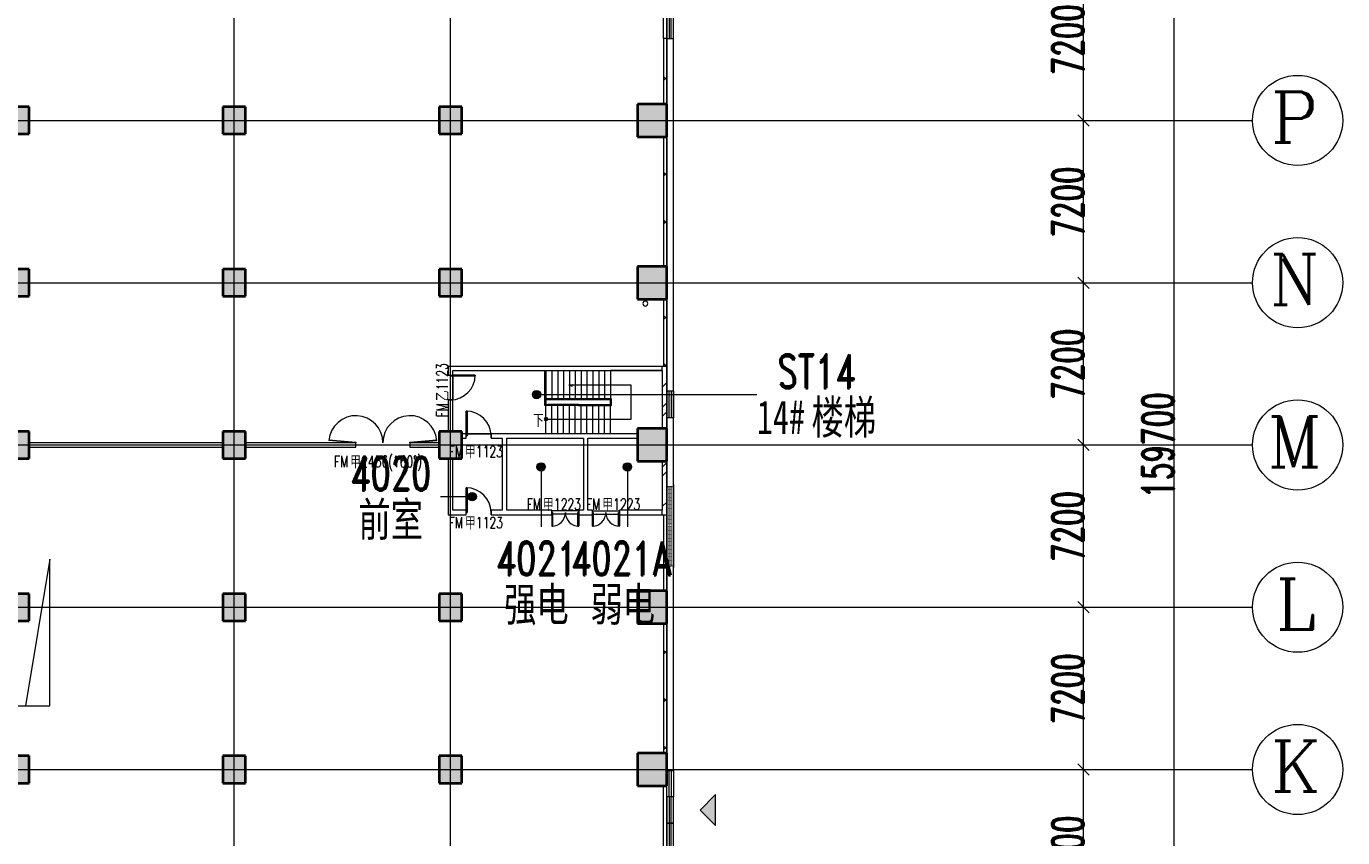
# Model space of a CAD drawing. Header units: millimetres. Extents: x -30000 to 430621, y -31706 to 192400.
# Drawn here: x 264375 to 322800, y 61775 to 97775 of the extents above; entities that cross this region are included whole.
import ezdxf

# ---------------------------------------------------------------- set-up
doc = ezdxf.new("R2010")
doc.units = ezdxf.units.MM
for name, pattern in [('DASH-2', [1.6, 0.8, -0.8]), ('架空线', [3.97, 2.38, -1.59]), ('轴网线', [22.04, 18.38, -1.83, 0, -1.83])]:
    doc.linetypes.add(name, pattern=pattern)
doc.layers.get('0').update_dxf_attribs({"color": 8})
doc.layers.get('Defpoints').update_dxf_attribs({"color": 8})
for name, color, linetype, lineweight in [('A-ANNO-DIMS', 8, 'Continuous', 9), ('A-ANNO-NOTE', 8, 'Continuous', 5), ('A-AREA-IDEN', 8, 'Continuous', 9), ('A-DETL-GENF', 8, 'Continuous', 18), ('A-DOOR', 8, 'Continuous', 5), ('A-DOOR-IDEN', 8, 'Continuous', 9), ('A-DOOR-OPNG', 8, 'Continuous', 5), ('A-FLOR', 8, 'Continuous', 5), ('A-FLOR-HRAL', 8, 'Continuous', 5), ('A-GLAZ', 8, 'Continuous', 5), ('A-WALL', 8, 'Continuous', 5), ('A-WALL-FNSH', 8, 'Continuous', 9), ('A-WALL-PATT', 8, 'Continuous', 9), ('G-IMPT', 8, 'Continuous', 5), ('P-PIPE', 8, 'Continuous', 5), ('S-COLS', 8, 'Continuous', 5), ('S-GRID', 8, 'Continuous', 9), ('S-GRID-IDEN', 8, 'Continuous', 9), ('S-STRS', 8, 'Continuous', 5)]:
    doc.layers.add(name, color=color, linetype=linetype, lineweight=lineweight)
doc.styles.add('RomanC', font='romanc__.ttf', dxfattribs={"height": 2250})
doc.styles.add('RomanD', font='romand__.ttf', dxfattribs={"width": 0.7, "height": 1500})
doc.styles.add('RomanD_1', font='romand__.ttf', dxfattribs={"width": 0.7, "height": 500})
doc.styles.add('RomanD_4', font='romand__.ttf', dxfattribs={"width": 0.65, "height": 1400})
doc.styles.add('仿宋', font='simfang.ttf', dxfattribs={"width": 0.7, "height": 500})
doc.styles.add('仿宋_2', font='simfang.ttf', dxfattribs={"width": 0.7, "height": 1500})
doc.styles.add('微软雅黑', font='Microsoft YaHei.ttf', dxfattribs={"width": 0.7, "height": 500})
doc.dimstyles.new('第一_二道尺寸线', dxfattribs={"dimscale": 304.8, "dimtxt": 1405.004626, "dimasz": 1.64042, "dimexe": 4.10105, "dimexo": 0.0625, "dimgap": 0, "dimtad": 1, "dimdec": 0, "dimzin": 0, "dimdsep": 46, "dimtxsty": 'RomanD_4', "dimblk1": 'OBLIQUE', "dimblk2": 'OBLIQUE', "dimsah": 1, "dimcen": 0.09, "dimazin": 0, "dimtfac": 1, "dimtdec": 4, "dimtix": 1, "dimtmove": 0, "dimatfit": 3, "dimfxl": 8.2021, "dimfxlon": 1, "dimtvp": 1, "dimtolj": 1, "dimtzin": 0, "dimlwd": 18, "dimlwe": 18, "dimarcsym": 2})

# ---------------------------------------------------------------- blocks, each defined once
blk = doc.blocks.new('X-AR-F3-00-W-002_HLP2_rvt-1-LAY-4F-1_500-A')
at = {"layer": 'P-PIPE', "color": 96, "true_color": 0x007f00}
for start, end in [(0, 180), (180, 0)]:
    blk.add_arc((291850, 85475), 110, start, end, dxfattribs=at)
blk = doc.blocks.new('X-ST-F3-04-C-001_HLP2_rvt-1-LAY-4F-1_500-A')
at = {"layer": 'S-COLS', "true_color": 0xc0c0c0}
for points in [[(264500, 93000), (264500, 94200), (263500, 94200), (263500, 93000)], [(273100, 93000), (274100, 93000), (274100, 94200), (273100, 94200)], [(282700, 93000), (283700, 93000), (283700, 94200), (282700, 94200)], [(292800, 92875), (292800, 94325), (291500, 94325), (291500, 92875), (292630, 92875)], [(292800, 85675), (292800, 87125), (291500, 87125), (291500, 85675), (292750, 85675)], [(264500, 85800), (264500, 87000), (263500, 87000), (263500, 85800)], [(274100, 85800), (274100, 87000), (273100, 87000), (273100, 85800)], [(282700, 85800), (283700, 85800), (283700, 87000), (282700, 87000)], [(264500, 78600), (264500, 79800), (263500, 79800), (263500, 78600)], [(274100, 78600), (274100, 79800), (273100, 79800), (273100, 78600)], [(282700, 78600), (283700, 78600), (283700, 79800), (282700, 79800), (282700, 79322)], [(291500, 78475), (292800, 78475), (292800, 79925), (291500, 79925), (291500, 79700)], [(264407, 71400), (264500, 71400), (264500, 72600), (263500, 72600), (263500, 71400)], [(274100, 71400), (274100, 72600), (273100, 72600), (273100, 71400)], [(282700, 71400), (283700, 71400), (283700, 72600), (282700, 72600)], [(292800, 71275), (292800, 72725), (291500, 72725), (291500, 71275)], [(291500, 64075), (292800, 64075), (292800, 65525), (291500, 65525), (291500, 64760)], [(263500, 64200), (264500, 64200), (264500, 65400), (263500, 65400), (263500, 64500)], [(274100, 64200), (274100, 65400), (273100, 65400), (273100, 64200)], [(283700, 64200), (283700, 65400), (282700, 65400), (282700, 64200)]]:
    blk.add_hatch(color=9, dxfattribs=at).paths.add_polyline_path(points, flags=0)
at = {"layer": 'S-COLS', "color": 7, "lineweight": 35}
for p, q in [((264500, 94200), (263500, 94200)), ((264500, 93000), (264500, 94200)), ((274100, 94200), (273100, 94200)), ((273100, 94200), (273100, 93000)), ((274100, 93000), (274100, 94200)), ((283700, 94200), (282700, 94200)), ((282700, 94200), (282700, 93000)), ((283700, 93000), (283700, 94200)), ((292800, 94325), (291500, 94325)), ((291500, 94325), (291500, 92875)), ((292800, 92875), (292800, 94325)), ((263500, 93000), (264500, 93000)), ((273100, 93000), (274100, 93000)), ((282700, 93000), (283700, 93000)), ((291500, 92875), (292800, 92875)), ((292800, 87125), (291500, 87125)), ((291500, 87125), (291500, 85675)), ((292800, 85675), (292800, 87125)), ((264500, 87000), (263500, 87000)), ((264500, 85800), (264500, 87000)), ((274100, 87000), (273100, 87000)), ((273100, 87000), (273100, 85800)), ((274100, 85800), (274100, 87000)), ((283700, 87000), (282700, 87000)), ((282700, 87000), (282700, 85800)), ((283700, 85800), (283700, 87000)), ((263500, 85800), (264500, 85800)), ((273100, 85800), (274100, 85800)), ((282700, 85800), (283700, 85800)), ((291500, 85675), (292800, 85675)), ((264500, 79800), (263500, 79800)), ((264500, 78600), (264500, 79800)), ((274100, 79800), (273100, 79800)), ((273100, 79800), (273100, 78600)), ((274100, 78600), (274100, 79800)), ((283700, 79800), (282700, 79800)), ((282700, 79800), (282700, 78600)), ((283700, 78600), (283700, 79800)), ((292800, 79925), (291500, 79925)), ((291500, 79925), (291500, 78475)), ((292800, 78475), (292800, 79925)), ((263500, 78600), (264500, 78600)), ((273100, 78600), (274100, 78600)), ((282700, 78600), (283700, 78600)), ((291500, 78475), (292800, 78475)), ((264500, 72600), (263500, 72600)), ((264500, 71400), (264500, 72600)), ((274100, 72600), (273100, 72600)), ((273100, 72600), (273100, 71400)), ((274100, 71400), (274100, 72600)), ((283700, 72600), (282700, 72600)), ((282700, 72600), (282700, 71400)), ((283700, 71400), (283700, 72600)), ((292800, 72725), (291500, 72725)), ((291500, 72725), (291500, 71275)), ((292800, 71275), (292800, 72725)), ((263500, 71400), (264500, 71400)), ((273100, 71400), (274100, 71400)), ((282700, 71400), (283700, 71400)), ((291500, 71275), (292800, 71275)), ((292800, 65525), (291500, 65525)), ((291500, 65525), (291500, 64075)), ((292800, 64075), (292800, 65525)), ((264500, 65400), (263500, 65400)), ((264500, 64200), (264500, 65400)), ((274100, 65400), (273100, 65400)), ((273100, 65400), (273100, 64200)), ((274100, 64200), (274100, 65400)), ((283700, 65400), (282700, 65400)), ((282700, 65400), (282700, 64200)), ((283700, 64200), (283700, 65400)), ((263500, 64200), (264500, 64200)), ((273100, 64200), (274100, 64200)), ((282700, 64200), (283700, 64200)), ((291500, 64075), (292800, 64075))]:
    blk.add_line(p, q, dxfattribs=at)
blk = doc.blocks.new('栏杆扶手 - 栏杆扶手-1387506-LAY-4F-1_500-A')
at = {"layer": 'A-FLOR-HRAL', "lineweight": 15}
for p, q in [((290300, 81250), (287440, 81250)), ((290350, 81250), (290300, 81250)), ((290350, 81250), (290300, 81250)), ((290350, 81250), (290300, 81250)), ((290350, 80950), (290350, 81250)), ((290300, 81200), (287440, 81200)), ((288880, 81000), (290300, 81000)), ((288880, 80950), (290350, 80950)), ((290300, 81000), (290300, 81200))]:
    blk.add_line(p, q, dxfattribs=at)
blk = doc.blocks.new('顶部扶栏类型 - 顶部扶栏_内部_-1387516-LAY-4F-1_500-A')
at = {"layer": 'A-FLOR-HRAL', "lineweight": 15}
for p, q in [((287390, 81075), (287390, 82500)), ((287440, 82500), (287440, 81075)), ((287390, 80950), (287390, 81075)), ((287515, 80950), (287390, 80950)), ((287440, 81075), (287440, 81000)), ((287440, 81000), (287515, 81000)), ((287515, 81000), (288880, 81000)), ((287515, 81000), (287515, 80950)), ((288880, 80950), (287515, 80950)), ((288880, 81000), (288880, 80950))]:
    blk.add_line(p, q, dxfattribs=at)
blk = doc.blocks.new('顶部扶栏类型 - 顶部扶栏_内部_-V392-LAY-4F-1_500-A')
at = {"layer": 'A-FLOR-HRAL', "lineweight": 15}
for p, q in [((287390, 81075), (287390, 82500)), ((287440, 81075), (287440, 82500)), ((287390, 80950), (287390, 81075)), ((287515, 80950), (287390, 80950)), ((287440, 80975), (287440, 81075)), ((288880, 81000), (287515, 81000)), ((288880, 80950), (287515, 80950))]:
    blk.add_line(p, q, dxfattribs=at)
blk = doc.blocks.new('下楼梯路径-D - 顺砌剖面-1884697-LAY-4F-1_500-A')
at = {"layer": 'A-DETL-GENF', "true_color": 0x808080}
blk.add_hatch(color=8, dxfattribs=at).paths.add_polyline_path([(53, 1236), (16, 1226), (-11, 1198), (-22, 1161), (-11, 1123), (16, 1096), (53, 1086), (86, 1096), (107, 1108), (126, 1142), (126, 1180), (103, 1216), (73, 1233)], flags=0)
at = {"layer": 'A-DETL-GENF'}
for p, q in [((-22, 1161), (-3732, 1161)), ((-3732, 1161), (-3732, -339)), ((53, 1161), (-22, 1161)), ((-3732, -339), (-964, -339)), ((-964, -339), (-1109, -300)), ((-964, -339), (-1109, -378))]:
    blk.add_line(p, q, dxfattribs=at)
for start, end in [(0, 180), (180, 360)]:
    blk.add_arc((53, 1161), 75, start, end, dxfattribs=at)
blk = doc.blocks.new('AR-F3-00-STA-001_HLP2_rvt-1-LAY-4F-1_500-A')
at = {"layer": 'S-STRS', "lineweight": 15}
for p, q in [((287440, 82500), (287700, 82500)), ((287700, 82500), (287960, 82500)), ((287700, 82500), (287700, 81250)), ((287960, 82500), (288220, 82500)), ((287960, 82500), (287960, 81250)), ((288220, 82500), (288480, 82500)), ((288220, 82500), (288220, 81250)), ((288480, 82500), (288740, 82500)), ((288480, 82500), (288480, 81250)), ((288740, 82500), (289000, 82500)), ((288740, 82500), (288740, 81250)), ((289000, 82500), (289260, 82500)), ((289000, 82500), (289000, 81250)), ((289260, 82500), (289520, 82500)), ((289260, 82500), (289260, 81250)), ((289520, 82500), (289780, 82500)), ((289520, 82500), (289520, 81250)), ((289780, 82500), (290040, 82500)), ((289780, 82500), (289780, 81250)), ((290040, 82500), (290300, 82500)), ((290040, 82500), (290040, 81250)), ((292600, 82500), (290300, 82500)), ((290300, 82500), (290300, 81250)), ((283300, 82260), (283300, 81200)), ((287440, 80425), (287440, 80950)), ((287700, 79700), (287700, 80950)), ((287960, 79700), (287960, 80950)), ((288220, 79700), (288220, 80950)), ((288480, 79700), (288480, 80950)), ((288740, 79700), (288740, 80950)), ((289000, 79700), (289000, 80950)), ((289260, 79700), (289260, 80950)), ((289520, 79700), (289520, 80950)), ((289780, 79700), (289780, 80950)), ((290040, 79700), (290040, 80950)), ((290300, 79700), (290300, 80950)), ((287440, 80275), (287440, 80420)), ((287440, 79700), (287440, 80275)), ((283940, 79700), (285000, 79700))]:
    blk.add_line(p, q, dxfattribs=at)
at = {"layer": 'S-STRS', "linetype": '架空线', "lineweight": 15}
for p, q in [((287700, 82500), (287700, 81250)), ((287960, 82500), (287960, 81250)), ((288220, 82500), (288220, 81250)), ((288480, 82500), (288480, 81250)), ((288740, 82500), (288740, 81250)), ((289000, 82500), (289000, 81250)), ((289260, 82500), (289260, 81250)), ((289520, 82500), (289520, 81250)), ((289780, 82500), (289780, 81250)), ((290040, 82500), (290040, 81250)), ((290300, 82500), (290300, 81250)), ((287440, 80425), (287440, 80950)), ((287700, 79700), (287700, 80950)), ((287960, 79700), (287960, 80950)), ((288220, 79700), (288220, 80950)), ((288480, 79700), (288480, 80950)), ((288740, 79700), (288740, 80950)), ((289000, 79700), (289000, 80950)), ((289260, 79700), (289260, 80950)), ((289520, 79700), (289520, 80950)), ((289780, 79700), (289780, 80950)), ((290040, 79700), (290040, 80950)), ((290300, 79700), (290300, 80950)), ((287440, 80275), (287440, 80420)), ((287440, 79700), (287440, 80275))]:
    blk.add_line(p, q, dxfattribs=at)
at = {"color": 163, "lineweight": 15, "true_color": 0x667fcc}
for name in ['顶部扶栏类型 - 顶部扶栏_内部_-1387516-LAY-4F-1_500-A', '顶部扶栏类型 - 顶部扶栏_内部_-V392-LAY-4F-1_500-A', '栏杆扶手 - 栏杆扶手-1387506-LAY-4F-1_500-A']:
    blk.add_blockref(name, (0, 0), dxfattribs=at)
at = {"lineweight": 15, "rotation": 180}
blk.add_blockref('下楼梯路径-D - 顺砌剖面-1884697-LAY-4F-1_500-A', (287493, 81511), dxfattribs=at)
at = {"layer": 'A-ANNO-NOTE', "color": 7, "lineweight": 15, "insert": (286861, 80553), "char_height": 500, "width": 673.42, "attachment_point": 1, "style": '仿宋'}
blk.add_mtext('\\f仿宋|b0|i0|c134|p49|;\\W.7;下', dxfattribs=at)
blk = doc.blocks.new('单扇平开防火门_带观察窗 - FM乙1123-4703410-LAY-4F-1_500-A')
at = {"layer": 'A-DOOR'}
for p, q in [((510, -1100), (510, 0)), ((550, 0), (510, 0)), ((510, 0), (510, -700)), ((510, 0), (550, 0)), ((550, 0), (550, -1100)), ((550, -700), (550, -100)), ((510, -700), (510, -900)), ((510, -900), (510, -1100)), ((550, -1100), (510, -1100)), ((510, -1100), (550, -1100)), ((550, -900), (550, -700)), ((550, -1100), (550, -900))]:
    blk.add_line(p, q, dxfattribs=at)
blk.add_arc((550, 0), 1100, 180, 270, dxfattribs=at)
at = {"layer": 'A-DOOR-OPNG'}
for p, q in [((-550, 100), (-550, -100)), ((550, 99), (550, -100))]:
    blk.add_line(p, q, dxfattribs=at)
blk = doc.blocks.new('双扇平开防火门_带观察窗 - FM甲1223-4642740-LAY-4F-1_500-A')
at = {"layer": 'A-DOOR'}
for p, q in [((-600, 0), (-600, 600)), ((-600, 600), (-560, 600)), ((-600, 600), (-600, 400)), ((-560, 600), (-600, 600)), ((-560, 600), (-560, 0)), ((-560, 400), (-560, 600)), ((600, 600), (560, 600)), ((560, 600), (560, 0)), ((600, 600), (560, 600)), ((560, 600), (560, 400)), ((600, 0), (600, 600)), ((600, 400), (600, 600)), ((-600, 400), (-600, 200)), ((-600, 200), (-600, 100)), ((-560, 0), (-600, 0)), ((-600, 0), (-560, 0)), ((-560, 200), (-560, 400)), ((-560, 0), (-560, 200)), ((560, 400), (560, 200)), ((560, 200), (560, 0)), ((560, 0), (600, 0)), ((560, 0), (600, 0)), ((600, 200), (600, 400)), ((600, 100), (600, 200))]:
    blk.add_line(p, q, dxfattribs=at)
for centre, start, end in [((-600, 0), 0, 90), ((600, 0), 90, 180)]:
    blk.add_arc(centre, 600, start, end, dxfattribs=at)
at = {"layer": 'A-DOOR-OPNG'}
for p, q in [((-600, 100), (-600, -100)), ((-600, 70), (600, 70)), ((600, 100), (600, -100)), ((-600, -80), (600, -80))]:
    blk.add_line(p, q, dxfattribs=at)
blk = doc.blocks.new('双扇平开防火门_带观察窗 - FM甲1223-4643669-LAY-4F-1_500-A')
at = {"layer": 'A-DOOR'}
for p, q in [((-560, 0), (-600, 0)), ((-600, 0), (-600, -600)), ((-600, 0), (-560, 0)), ((-560, -600), (-560, 0)), ((-560, 0), (-560, -200)), ((560, -600), (560, 0)), ((560, 0), (600, 0)), ((600, 0), (600, -600)), ((-600, -200), (-600, -100)), ((-600, -400), (-600, -200)), ((-600, -600), (-600, -400)), ((-560, -200), (-560, -400)), ((-560, -400), (-560, -600)), ((560, 0), (600, 0)), ((560, -200), (560, 0)), ((560, -400), (560, -200)), ((560, -600), (560, -400)), ((600, -100), (600, -200)), ((600, -200), (600, -400)), ((600, -400), (600, -600)), ((-600, -600), (-560, -600)), ((-560, -600), (-600, -600)), ((600, -600), (560, -600)), ((600, -600), (560, -600))]:
    blk.add_line(p, q, dxfattribs=at)
for centre, start, end in [((-600, 0), 270, 360), ((600, 0), 180, 270)]:
    blk.add_arc(centre, 600, start, end, dxfattribs=at)
at = {"layer": 'A-DOOR-OPNG'}
for p, q in [((-600, -100), (-600, 100)), ((-600, 80), (600, 80)), ((600, -100), (600, 100)), ((-600, -70), (600, -70))]:
    blk.add_line(p, q, dxfattribs=at)
blk = doc.blocks.new('双扇平开门-角度可调 - FM甲2436_160__-4636667-LAY-4F-1_500-A')
at = {"layer": 'A-DOOR'}
for p, q in [((-1200, 100), (-2395, 205)), ((-2392, 234), (-1197, 130)), ((-1197, 130), (-1200, 100)), ((1197, 130), (2392, 234)), ((1200, 100), (1197, 130)), ((1200, 100), (2395, 205))]:
    blk.add_line(p, q, dxfattribs=at)
for centre, start, end in [((-1200, 100), 360, 175), ((1200, 100), 5, 180)]:
    blk.add_arc(centre, 1200, start, end, dxfattribs=at)
blk = doc.blocks.new('单扇窗 - PYC1212-4534992-LAY-4F-1_500-A')
at = {"layer": 'A-GLAZ'}
for p, q in [((-600, -155), (-600, 145)), ((-600, 145), (600, 145)), ((-600, 45), (600, 45)), ((600, 145), (600, -155)), ((600, -55), (-600, -55)), ((600, -155), (-600, -155))]:
    blk.add_line(p, q, dxfattribs=at)
blk = doc.blocks.new('三列窗 - XC3612_A_-4606072-LAY-4F-1_500-A')
at = {"layer": 'A-GLAZ'}
for p, q in [((-1760, -150), (-1760, 150)), ((-1760, 150), (-587, 150)), ((-1760, 50), (-587, 50)), ((-587, 150), (-587, -150)), ((587, 150), (-587, 150)), ((-587, 150), (-587, -150)), ((587, 50), (-587, 50)), ((587, 150), (587, -150)), ((1760, 150), (587, 150)), ((587, -150), (587, 150)), ((1760, 50), (587, 50)), ((1760, -150), (1760, 150)), ((-587, -50), (-1760, -50)), ((-587, -150), (-1075, -150)), ((-587, -50), (587, -50)), ((-587, -150), (587, -150)), ((587, -50), (1760, -50)), ((587, -150), (1760, -150))]:
    blk.add_line(p, q, dxfattribs=at)
blk = doc.blocks.new('单扇平开防火门_带观察窗 - FM甲1123-4703356-LAY-4F-1_500-A')
at = {"layer": 'A-DOOR'}
for p, q in [((510, -1100), (510, 0)), ((550, 0), (510, 0)), ((510, 0), (510, -700)), ((510, 0), (550, 0)), ((550, 0), (550, -1100)), ((550, -700), (550, -100)), ((510, -700), (510, -900)), ((510, -900), (510, -1100)), ((550, -1100), (510, -1100)), ((510, -1100), (550, -1100)), ((550, -900), (550, -700)), ((550, -1100), (550, -900))]:
    blk.add_line(p, q, dxfattribs=at)
blk.add_arc((550, 0), 1100, 180, 270, dxfattribs=at)
at = {"layer": 'A-DOOR-OPNG'}
for p, q in [((-550, 100), (-550, -100)), ((550, 99), (550, -100))]:
    blk.add_line(p, q, dxfattribs=at)
blk = doc.blocks.new('百叶窗-带贴面 - BYC3618-4660152-LAY-4F-1_500-A')
at = {"layer": 'A-GLAZ'}
for p, q in [((-1829, 250), (1851, 250)), ((1851, 250), (-1829, 250))]:
    blk.add_line(p, q, dxfattribs=at)
at = {"layer": 'A-GLAZ', "linetype": 'DASH-2'}
for p, q in [((-1749, -50), (-1749, 250)), ((1771, 250), (-1749, 250)), ((1771, 150), (-1749, 150)), ((1771, 50), (-1749, 50)), ((1771, -50), (1771, 250)), ((1771, -50), (-1749, -50))]:
    blk.add_line(p, q, dxfattribs=at)
blk = doc.blocks.new('分区-小比例 - 分区-小比例_dwg-3125162-LAY-4F-1_500-A')
at = {"layer": 'G-IMPT', "color": 9, "true_color": 0xbababa, "flags": 128}
blk.add_lwpolyline([(254162, 95538), (270426, 95538), (270426, 102046), (269344, 95538)], dxfattribs=at)
blk = doc.blocks.new('分区-小比例 - A-1058767-LAY-4F-1_500-A')
blk.add_blockref('分区-小比例 - 分区-小比例_dwg-3125162-LAY-4F-1_500-A', (5054, 3407))
blk = doc.blocks.new('轴网 - 宽度系数 1_0-670626-LAY-4F-1_500-A')
at = {"layer": 'S-GRID-IDEN'}
blk.add_circle((0, 0), 4, dxfattribs=at)
blk = doc.blocks.new('_Oblique')
at = {"color": 0, "linetype": 'ByBlock', "lineweight": -2}
blk.add_line((-0.5, -0.5), (0.5, 0.5), dxfattribs=at)
blk = doc.blocks.new('DIMBLOCK81-LAY-4F-1_500-A')
at = {"layer": 'A-ANNO-DIMS', "color": 0, "lineweight": 18, "transparency": 16777216}
for p, q in [((308819.05, 64800), (312550, 64800)), ((311300, 57600), (311300, 64800)), ((308819.05, 57600), (312550, 57600))]:
    blk.add_line(p, q, dxfattribs=at)
at = {"layer": 'Defpoints', "color": 0, "transparency": 16777216}
for p in [(308800, 64800), (311300, 64800), (308800, 57600)]:
    blk.add_point(p, dxfattribs=at)
at = {"layer": 'A-ANNO-DIMS', "color": 0, "lineweight": 18, "transparency": 16777216, "xscale": 500.0000000000001, "yscale": 500.0000000000001, "zscale": 500.0000000000001}
for p, rotation in [((311300, 64800), 90), ((311300, 57600), 270)]:
    blk.add_blockref('_Oblique', p, dxfattribs=dict(at, rotation=rotation))
at = {"layer": 'A-ANNO-DIMS', "color": 0, "lineweight": 18, "transparency": 16777216, "insert": (310600, 61200), "char_height": 1400, "width": 3890.782, "attachment_point": 5, "rotation": 90, "style": 'RomanD_4'}
blk.add_mtext('\\A1;7200', dxfattribs=at)
blk = doc.blocks.new('DIMBLOCK82-LAY-4F-1_500-A')
at = {"layer": 'A-ANNO-DIMS', "color": 0, "lineweight": 18, "transparency": 16777216}
for p, q in [((308819.05, 72000), (312550, 72000)), ((311300, 64800), (311300, 72000)), ((308819.05, 64800), (312550, 64800))]:
    blk.add_line(p, q, dxfattribs=at)
at = {"layer": 'Defpoints', "color": 0, "transparency": 16777216}
for p in [(308800, 72000), (311300, 72000), (308800, 64800)]:
    blk.add_point(p, dxfattribs=at)
at = {"layer": 'A-ANNO-DIMS', "color": 0, "lineweight": 18, "transparency": 16777216, "xscale": 500.0000000000001, "yscale": 500.0000000000001, "zscale": 500.0000000000001}
for p, rotation in [((311300, 72000), 90), ((311300, 64800), 270)]:
    blk.add_blockref('_Oblique', p, dxfattribs=dict(at, rotation=rotation))
at = {"layer": 'A-ANNO-DIMS', "color": 0, "lineweight": 18, "transparency": 16777216, "insert": (310600, 68400), "char_height": 1400, "width": 3890.782, "attachment_point": 5, "rotation": 90, "style": 'RomanD_4'}
blk.add_mtext('\\A1;7200', dxfattribs=at)
blk = doc.blocks.new('DIMBLOCK83-LAY-4F-1_500-A')
at = {"layer": 'A-ANNO-DIMS', "color": 0, "lineweight": 18, "transparency": 16777216}
for p, q in [((308819.05, 79200), (312550, 79200)), ((311300, 72000), (311300, 79200)), ((308819.05, 72000), (312550, 72000))]:
    blk.add_line(p, q, dxfattribs=at)
at = {"layer": 'Defpoints', "color": 0, "transparency": 16777216}
for p in [(308800, 79200), (311300, 79200), (308800, 72000)]:
    blk.add_point(p, dxfattribs=at)
at = {"layer": 'A-ANNO-DIMS', "color": 0, "lineweight": 18, "transparency": 16777216, "xscale": 500.0000000000001, "yscale": 500.0000000000001, "zscale": 500.0000000000001}
for p, rotation in [((311300, 79200), 90), ((311300, 72000), 270)]:
    blk.add_blockref('_Oblique', p, dxfattribs=dict(at, rotation=rotation))
at = {"layer": 'A-ANNO-DIMS', "color": 0, "lineweight": 18, "transparency": 16777216, "insert": (310600, 75600), "char_height": 1400, "width": 3890.782, "attachment_point": 5, "rotation": 90, "style": 'RomanD_4'}
blk.add_mtext('\\A1;7200', dxfattribs=at)
blk = doc.blocks.new('DIMBLOCK84-LAY-4F-1_500-A')
at = {"layer": 'A-ANNO-DIMS', "color": 0, "lineweight": 18, "transparency": 16777216}
for p, q in [((308819.05, 86400), (312550, 86400)), ((311300, 79200), (311300, 86400)), ((308819.05, 79200), (312550, 79200))]:
    blk.add_line(p, q, dxfattribs=at)
at = {"layer": 'Defpoints', "color": 0, "transparency": 16777216}
for p in [(308800, 86400), (311300, 86400), (308800, 79200)]:
    blk.add_point(p, dxfattribs=at)
at = {"layer": 'A-ANNO-DIMS', "color": 0, "lineweight": 18, "transparency": 16777216, "xscale": 500.0000000000001, "yscale": 500.0000000000001, "zscale": 500.0000000000001}
for p, rotation in [((311300, 86400), 90), ((311300, 79200), 270)]:
    blk.add_blockref('_Oblique', p, dxfattribs=dict(at, rotation=rotation))
at = {"layer": 'A-ANNO-DIMS', "color": 0, "lineweight": 18, "transparency": 16777216, "insert": (310600, 82800), "char_height": 1400, "width": 3890.782, "attachment_point": 5, "rotation": 90, "style": 'RomanD_4'}
blk.add_mtext('\\A1;7200', dxfattribs=at)
blk = doc.blocks.new('DIMBLOCK85-LAY-4F-1_500-A')
at = {"layer": 'A-ANNO-DIMS', "color": 0, "lineweight": 18, "transparency": 16777216}
for p, q in [((308819.05, 93600), (312550, 93600)), ((311300, 86400), (311300, 93600)), ((308819.05, 86400), (312550, 86400))]:
    blk.add_line(p, q, dxfattribs=at)
at = {"layer": 'Defpoints', "color": 0, "transparency": 16777216}
for p in [(308800, 93600), (311300, 93600), (308800, 86400)]:
    blk.add_point(p, dxfattribs=at)
at = {"layer": 'A-ANNO-DIMS', "color": 0, "lineweight": 18, "transparency": 16777216, "xscale": 500.0000000000001, "yscale": 500.0000000000001, "zscale": 500.0000000000001}
for p, rotation in [((311300, 93600), 90), ((311300, 86400), 270)]:
    blk.add_blockref('_Oblique', p, dxfattribs=dict(at, rotation=rotation))
at = {"layer": 'A-ANNO-DIMS', "color": 0, "lineweight": 18, "transparency": 16777216, "insert": (310600, 90000), "char_height": 1400, "width": 3890.782, "attachment_point": 5, "rotation": 90, "style": 'RomanD_4'}
blk.add_mtext('\\A1;7200', dxfattribs=at)
blk = doc.blocks.new('DIMBLOCK86-LAY-4F-1_500-A')
at = {"layer": 'A-ANNO-DIMS', "color": 0, "lineweight": 18, "transparency": 16777216}
for p, q in [((308819.05, 100800), (312550, 100800)), ((311300, 93600), (311300, 100800)), ((308819.05, 93600), (312550, 93600))]:
    blk.add_line(p, q, dxfattribs=at)
at = {"layer": 'Defpoints', "color": 0, "transparency": 16777216}
for p in [(308800, 100800), (311300, 100800), (308800, 93600)]:
    blk.add_point(p, dxfattribs=at)
at = {"layer": 'A-ANNO-DIMS', "color": 0, "lineweight": 18, "transparency": 16777216, "xscale": 500.0000000000001, "yscale": 500.0000000000001, "zscale": 500.0000000000001}
for p, rotation in [((311300, 100800), 90), ((311300, 93600), 270)]:
    blk.add_blockref('_Oblique', p, dxfattribs=dict(at, rotation=rotation))
at = {"layer": 'A-ANNO-DIMS', "color": 0, "lineweight": 18, "transparency": 16777216, "insert": (310600, 97200), "char_height": 1400, "width": 3890.782, "attachment_point": 5, "rotation": 90, "style": 'RomanD_4'}
blk.add_mtext('\\A1;7200', dxfattribs=at)
blk = doc.blocks.new('DIMBLOCK96-LAY-4F-1_500-A')
at = {"layer": 'A-ANNO-DIMS', "color": 0, "lineweight": 18, "transparency": 16777216}
for p, q in [((312819.05, 159050), (316550, 159050)), ((315300, 159050), (315300, -650)), ((312819.05, -650), (316550, -650))]:
    blk.add_line(p, q, dxfattribs=at)
at = {"layer": 'Defpoints', "color": 0, "transparency": 16777216}
for p in [(312800, 159050), (312800, -650), (315300, -650)]:
    blk.add_point(p, dxfattribs=at)
at = {"layer": 'A-ANNO-DIMS', "color": 0, "lineweight": 18, "transparency": 16777216, "xscale": 500.0000000000001, "yscale": 500.0000000000001, "zscale": 500.0000000000001}
for p, rotation in [((315300, 159050), 90), ((315300, -650), 270)]:
    blk.add_blockref('_Oblique', p, dxfattribs=dict(at, rotation=rotation))
at = {"layer": 'A-ANNO-DIMS', "color": 0, "lineweight": 18, "transparency": 16777216, "insert": (314600, 79200), "char_height": 1400, "width": 5836.1731, "attachment_point": 5, "rotation": 90, "style": 'RomanD_4'}
blk.add_mtext('\\A1;159700', dxfattribs=at)

msp = doc.modelspace()

# ---------------------------------------------------------------- hatches: boundary and pattern name
at = {"layer": 'A-ANNO-NOTE'}
msp.add_hatch(color=256, dxfattribs=at).paths.add_polyline_path([(294970, 62310.7), (294970, 63689.3), (294280.7, 63000)], flags=0)
at = {"layer": 'A-AREA-IDEN', "lineweight": 18}
h = msp.add_hatch(color=256, dxfattribs=at)
edge = h.paths.add_edge_path(flags=0)
edge.add_arc((287021.7, 81434.9), 187.5, 0, 360)
h = msp.add_hatch(color=256, dxfattribs=at)
edge = h.paths.add_edge_path(flags=0)
edge.add_arc((287220.7, 78226.2), 187.5, 0, 360)
h = msp.add_hatch(color=256, dxfattribs=at)
edge = h.paths.add_edge_path(flags=0)
edge.add_arc((291053.1, 78226.2), 187.5, 0, 360)
h = msp.add_hatch(color=256, dxfattribs=at)
edge = h.paths.add_edge_path(flags=0)
edge.add_arc((284161.3, 76905.5), 187.5, 0, 360)
at = {"layer": 'A-WALL-PATT', "lineweight": 5}
h = msp.add_hatch(dxfattribs=at)
h.set_pattern_fill('FP_13', color=256, style=0, pattern_type=2)
h.set_pattern_definition([(45, (-4e-09, 0), (-1060.66, 1060.66), []), (135, (-4e-09, 0), (-1060.66, -1060.66), [])])
h.paths.add_polyline_path([(292748, 15125), (292800, 15125), (292800, 20875), (292650, 20875), (292650, 15125)], flags=0)
h.paths.add_polyline_path([(292800, 22325), (292800, 28075), (292650, 28075), (292650, 22325), (292718.3, 22325)], flags=0)
h.paths.add_polyline_path([(292650, 29525), (292800, 29525), (292800, 35275), (292650, 35275), (292650, 32395.9)], flags=0)
h.paths.add_polyline_path([(292650, 40000.5), (292800, 40000.5), (292800, 42475), (292650, 42475), (292650, 40567.3)], flags=0)
h.paths.add_polyline_path([(292657.3, 43925), (292800, 43925), (292800, 49675), (292650, 49675), (292650, 43925)], flags=0)
h.paths.add_polyline_path([(292650, 51125), (292800, 51125), (292800, 56875), (292650, 56875), (292650, 53100)], flags=0)
h.paths.add_polyline_path([(292800, 58325), (292799, 61240), (292650, 61240), (292650, 58325), (292799, 58325)], flags=0)
h.paths.add_polyline_path([(292789.9, 65525), (292800, 65525), (292800, 71275), (292650, 71275), (292650, 65525)], flags=0)
h.paths.add_polyline_path([(292800, 72725), (292800, 76100), (292650, 76100), (292650, 72725), (292694.6, 72725)], flags=0)
h.paths.add_polyline_path([(292650, 82700.5), (292800, 82700.5), (292800, 85675), (292650, 85675), (292650, 83024.7)], flags=0)
h.paths.add_polyline_path([(292650, 87125), (292800, 87125), (292800, 92875), (292650, 92875), (292650, 89595.6)], flags=0)
h.paths.add_polyline_path([(292799, 94325), (292800, 94325), (292799, 97240), (292650, 97240), (292650, 94325), (292680.1, 94325)], flags=0)
h.paths.add_polyline_path([(292800, 101525), (292800, 107275), (292650, 107275), (292650, 101525), (292657.8, 101525)], flags=0)
h.paths.add_polyline_path([(292800, 108725), (292800, 114475), (292650, 114475), (292650, 108725), (292731.1, 108725)], flags=0)
h = msp.add_hatch(dxfattribs=at)
h.set_pattern_fill('FP_16', color=256, style=0, pattern_type=2)
h.set_pattern_definition([(45, (-4e-09, 0), (-1325.825, 1325.825), []), (45, (-4e-09, 400), (-1325.825, 1325.825), []), (45, (-4e-09, 1300), (-1325.825, 1325.825), [1875, -625])])
h.paths.add_polyline_path([(292800, 76100), (292800, 78475), (292600, 78475), (292600, 76100), (292650, 76100)], flags=0)
h.paths.add_polyline_path([(292626.5, 79925), (292800, 79925), (292800, 82700.5), (292600, 82700.5), (292600, 79925), (292615, 79925)], flags=0)

# ---------------------------------------------------------------- linework, layer by layer
at = {"layer": 'A-ANNO-NOTE', "lineweight": 18}
for p, q in [((294970, 63689.3), (294280.7, 63000)), ((294970, 62310.7), (294970, 63689.3)), ((294280.7, 63000), (294970, 62310.7))]:
    msp.add_line(p, q, dxfattribs=at)
at = {"layer": 'A-AREA-IDEN', "lineweight": 18}
for p, q in [((287021.7, 81434.9), (296796.2, 81442.4)), ((287220.7, 78226.2), (287220.7, 75565.7)), ((291053.1, 78226.2), (291053.1, 75565.7)), ((284161.3, 76905.5), (282756, 76905.5))]:
    msp.add_line(p, q, dxfattribs=at)
for centre in [(287021.7, 81434.9), (287220.7, 78226.2), (291053.1, 78226.2), (284161.3, 76905.5)]:
    msp.add_circle(centre, 187.5, dxfattribs=at)
at = {"layer": 'A-FLOR'}
for p, q in [((283300, 81200.5), (283300, 82260.5)), ((285000, 79700), (283940, 79700))]:
    msp.add_line(p, q, dxfattribs=at)
at = {"layer": 'A-WALL'}
for p, q in [((292650, 97240), (292650, 100075)), ((292600, 82500.5), (292600, 82700.5)), ((292600, 76100), (292600, 76300)), ((292650, 61240), (292650, 64075))]:
    msp.add_line(p, q, dxfattribs=at)
at = {"layer": 'A-WALL', "lineweight": 9}
for p, q in [((292650, 97240), (292650, 94325)), ((292799, 97240), (292650, 97240)), ((292800, 97240), (292800, 94325)), ((292800, 94325), (292800, 97240)), ((292650, 92875), (292650, 87125)), ((292800, 92875), (292800, 87125)), ((292800, 87125), (292800, 92875)), ((292650, 85675), (292650, 82700.5)), ((292800, 85675), (292800, 79925)), ((292800, 79925), (292800, 85675)), ((283100, 82700.5), (283100, 82300.5)), ((283100, 82700.5), (292800, 82700.5)), ((283300, 82500.5), (292600, 82500.5)), ((283300, 82300.5), (283300, 82500.5)), ((292600, 82500.5), (292600, 79925)), ((283100, 82300.5), (283300, 82300.5)), ((283100, 81200.5), (283100, 79800)), ((283300, 81200.5), (283100, 81200.5)), ((283300, 79800), (283300, 81200.5)), ((283900, 79700.5), (283700, 79700.5)), ((283700, 79500.5), (283900, 79500.5)), ((283900, 79500.5), (283900, 79700.5)), ((291500, 79700.5), (285000, 79700.5)), ((285000, 79700.5), (285000, 79500.5)), ((285000, 79500.5), (285500, 79500.5)), ((285500, 79500.5), (285500, 76300)), ((285700, 79500.5), (289100, 79500.5)), ((285700, 76300), (285700, 79500.5)), ((289100, 79500.5), (289100, 76300)), ((289300, 79500.5), (291500, 79500.5)), ((289300, 76300), (289300, 79500.5)), ((273100, 79300), (264500, 79300)), ((264500, 79100), (273100, 79100)), ((279000, 79300), (274100, 79300)), ((274100, 79100), (279000, 79100)), ((279000, 79100), (279000, 79300)), ((282700, 79300), (281400, 79300)), ((281400, 79300), (281400, 79100)), ((281400, 79100), (282700, 79100)), ((283100, 78600), (283100, 76100)), ((283300, 76300), (283300, 78600)), ((292600, 78475), (292600, 76300)), ((292800, 78475), (292800, 72725)), ((292800, 76100), (292800, 78475)), ((283100, 76100), (283900, 76100)), ((283900, 76300), (283300, 76300)), ((283900, 76100), (283900, 76300)), ((285500, 76300), (285000, 76300)), ((285000, 76300), (285000, 76100)), ((285000, 76100), (287700, 76100)), ((287700, 76300), (285700, 76300)), ((287700, 76100), (287700, 76300)), ((289100, 76300), (288900, 76300)), ((288900, 76300), (288900, 76100)), ((288900, 76100), (289500, 76100)), ((289500, 76300), (289300, 76300)), ((289500, 76100), (289500, 76300)), ((292600, 76300), (290700, 76300)), ((290700, 76300), (290700, 76100)), ((290700, 76100), (292800, 76100)), ((292650, 76100), (292650, 72725)), ((292800, 72725), (292800, 76100)), ((292650, 71275), (292650, 65525)), ((292800, 71275), (292800, 65525)), ((292800, 65525), (292800, 71275))]:
    msp.add_line(p, q, dxfattribs=at)
at = {"layer": 'A-WALL-FNSH', "lineweight": 5}
msp.add_line((293100, 64760), (293100, 97240), dxfattribs=at)
at = {"layer": 'S-GRID', "linetype": '轴网线'}
for p, q in [((273600, -17706.2), (273600, 174400)), ((283200, -17706.2), (283200, 174400)), ((292800, -17706.2), (292800, 174400)), ((-16000, 93600), (308800, 93600)), ((-16000, 86400), (308800, 86400)), ((-16000, 79200), (308800, 79200)), ((-16000, 72000), (308800, 72000)), ((-16000, 64800), (308800, 64800))]:
    msp.add_line(p, q, dxfattribs=at)
at = {"layer": 'S-GRID'}
for p, q in [((308800, 93600), (318800, 93600)), ((308800, 86400), (318800, 86400)), ((308800, 79200), (318800, 79200)), ((308800, 72000), (318800, 72000)), ((308800, 64800), (318800, 64800))]:
    msp.add_line(p, q, dxfattribs=at)

# ---------------------------------------------------------------- block references
at = {"lineweight": 5}
for name in ['X-AR-F3-00-W-002_HLP2_rvt-1-LAY-4F-1_500-A', 'X-ST-F3-04-C-001_HLP2_rvt-1-LAY-4F-1_500-A', 'AR-F3-00-STA-001_HLP2_rvt-1-LAY-4F-1_500-A']:
    msp.add_blockref(name, (0, 0), dxfattribs=at)
at = {"layer": 'A-DETL-GENF', "lineweight": 5}
msp.add_blockref('分区-小比例 - A-1058767-LAY-4F-1_500-A', (-10056.6, -31326.9), dxfattribs=at)
at = {"layer": 'A-DOOR'}
for name, p, rotation in [('单扇平开防火门_带观察窗 - FM乙1123-4703410-LAY-4F-1_500-A', (283200, 81750.5), 89.99999999999962), ('单扇平开防火门_带观察窗 - FM甲1123-4703356-LAY-4F-1_500-A', (284450, 79600.5), 180), ('单扇平开防火门_带观察窗 - FM甲1123-4703356-LAY-4F-1_500-A', (284450, 76200), 180), ('双扇平开防火门_带观察窗 - FM甲1223-4642740-LAY-4F-1_500-A', (288300, 76200), 180)]:
    msp.add_blockref(name, p, dxfattribs=dict(at, rotation=rotation))
for name, p in [('双扇平开门-角度可调 - FM甲2436_160__-4636667-LAY-4F-1_500-A', (280200, 79200)), ('双扇平开防火门_带观察窗 - FM甲1223-4643669-LAY-4F-1_500-A', (290100, 76200))]:
    msp.add_blockref(name, p, dxfattribs=at)
at = {"layer": 'A-GLAZ', "rotation": 269.9999999999996}
for name, p in [('三列窗 - XC3612_A_-4606072-LAY-4F-1_500-A', (292950, 99000)), ('单扇窗 - PYC1212-4534992-LAY-4F-1_500-A', (292955, 81000)), ('百叶窗-带贴面 - BYC3618-4660152-LAY-4F-1_500-A', (292850, 75611.4)), ('三列窗 - XC3612_A_-4606072-LAY-4F-1_500-A', (292950, 63000))]:
    msp.add_blockref(name, p, dxfattribs=at)
at = {"layer": 'S-GRID-IDEN', "xscale": 499.9999999999995, "yscale": 499.9999999999995, "zscale": 499.9999999999995, "rotation": 269.9999999999994}
for p in [(320800, 93600), (320800, 86400), (320800, 79200), (320800, 72000), (320800, 64800)]:
    msp.add_blockref('轴网 - 宽度系数 1_0-670626-LAY-4F-1_500-A', p, dxfattribs=at)

# ---------------------------------------------------------------- texts
at = {"layer": 'A-AREA-IDEN', "char_height": 1500, "attachment_point": 1}
for s, insert, width, style in [('ST14', (297715.5, 83216.1), 4657.804, 'RomanD'), ('楼梯', (299227.1, 81181.9), 3928.269, '仿宋_2'), ('14#', (296796.2, 81181.9), 2946.202, '仿宋_2'), ('4020', (278752, 78679.2), 4826.159, 'RomanD'), ('前室', (279115.5, 76645.1), 3928.269, '仿宋_2'), ('4021', (285218.7, 74916), 4826.159, 'RomanD'), ('4021A', (288552.4, 74916), 6032.698, 'RomanD'), ('强电', (285582.2, 72881.8), 3928.269, '仿宋_2'), ('弱电', (289414.6, 72881.8), 3928.269, '仿宋_2')]:
    msp.add_mtext(s, dxfattribs=dict(at, insert=insert, width=width, style=style))
at = {"layer": 'A-DOOR-IDEN', "char_height": 500, "attachment_point": 1, "rotation": 90}
for s, insert, width, style in [('1123', (282581.8, 81629.4), 1683.544, 'RomanD_1'), ('\\f微软雅黑|b0|i0|c134|p34|;\\W.7;乙', (282581.8, 81143.2), 589.24, '微软雅黑'), ('FM', (282581.8, 80425.6), 869.831, 'RomanD_1')]:
    msp.add_mtext(s, dxfattribs=dict(at, insert=insert, width=width, style=style))
at = {"layer": 'A-DOOR-IDEN', "char_height": 500, "attachment_point": 1}
for s, insert, width, style in [('FM', (283125.1, 79154.7), 869.831, 'RomanD_1'), ('\\f微软雅黑|b0|i0|c134|p34|;\\W.7;甲', (283842.8, 79154.7), 589.24, '微软雅黑'), ('1123', (284329, 79154.7), 1683.544, 'RomanD_1'), ('FM', (278029.9, 78710.7), 869.831, 'RomanD_1'), ('\\f微软雅黑|b0|i0|c134|p34|;\\W.7;甲', (278747.5, 78710.7), 589.24, '微软雅黑'), ('2436(160°)', (279233.7, 78710.7), 3731.855, 'RomanD_1'), ('FM', (286588.5, 76818.2), 869.831, 'RomanD_1'), ('\\f微软雅黑|b0|i0|c134|p34|;\\W.7;甲', (287306.2, 76818.2), 589.24, '微软雅黑'), ('1223', (287792.4, 76818.2), 1683.544, 'RomanD_1'), ('FM', (289219.7, 76818.2), 869.831, 'RomanD_1'), ('\\f微软雅黑|b0|i0|c134|p34|;\\W.7;甲', (289937.4, 76818.2), 589.24, '微软雅黑'), ('1223', (290423.5, 76818.2), 1683.544, 'RomanD_1'), ('FM', (283125.1, 76003.6), 869.831, 'RomanD_1'), ('\\f微软雅黑|b0|i0|c134|p34|;\\W.7;甲', (283842.8, 76003.6), 589.24, '微软雅黑'), ('1123', (284329, 76003.6), 1683.544, 'RomanD_1')]:
    msp.add_mtext(s, dxfattribs=dict(at, insert=insert, width=width, style=style))
at = {"layer": 'S-GRID-IDEN', "char_height": 2250, "attachment_point": 1, "style": 'RomanC'}
for s, insert, width in [('\\fRomanC|b0|i0|c134|p2|;P', (319616, 94867), 2845.991), ('\\fRomanC|b0|i0|c134|p2|;N', (319566, 87667), 2966.244), ('\\fRomanC|b0|i0|c134|p2|;M', (319466, 80467), 3206.75), ('\\fRomanC|b0|i0|c134|p2|;L', (319831, 73267), 2324.894), ('\\fRomanC|b0|i0|c134|p2|;K', (319616, 66067), 2845.991)]:
    msp.add_mtext(s, dxfattribs=dict(at, insert=insert, width=width))

# ---------------------------------------------------------------- dimensions: what is measured, and where the dimension line sits
at = {"layer": 'A-ANNO-DIMS', "lineweight": 18}
for base, p1, p2, override, picture, middle in [((315300, -650), (312800, 159050), (312800, -650), {"dimpost": '<>', "dimfxl": 159700}, 'DIMBLOCK96-LAY-4F-1_500-A', (314600, 79200)), ((311300, 100800), (308800, 93600), (308800, 100800), {"dimpost": '<>', "dimfxl": 7200}, 'DIMBLOCK86-LAY-4F-1_500-A', (310600, 97200)), ((311300, 93600), (308800, 86400), (308800, 93600), {"dimpost": '<>', "dimfxl": 7200}, 'DIMBLOCK85-LAY-4F-1_500-A', (310600, 90000)), ((311300, 86400), (308800, 79200), (308800, 86400), {"dimpost": '<>', "dimfxl": 7200}, 'DIMBLOCK84-LAY-4F-1_500-A', (310600, 82800)), ((311300, 79200), (308800, 72000), (308800, 79200), {"dimpost": '<>', "dimfxl": 7200}, 'DIMBLOCK83-LAY-4F-1_500-A', (310600, 75600)), ((311300, 72000), (308800, 64800), (308800, 72000), {"dimpost": '<>', "dimfxl": 7200}, 'DIMBLOCK82-LAY-4F-1_500-A', (310600, 68400)), ((311300, 64800), (308800, 57600), (308800, 64800), {"dimpost": '<>', "dimfxl": 7200}, 'DIMBLOCK81-LAY-4F-1_500-A', (310600, 61200))]:
    dim = msp.add_linear_dim(base=base, p1=p1, p2=p2, angle=90, dimstyle='第一_二道尺寸线', override=override, dxfattribs=at)
    dim.commit()
    dim.dimension.update_dxf_attribs({"geometry": picture, "text_midpoint": middle})

doc.saveas('drawing.dxf')
